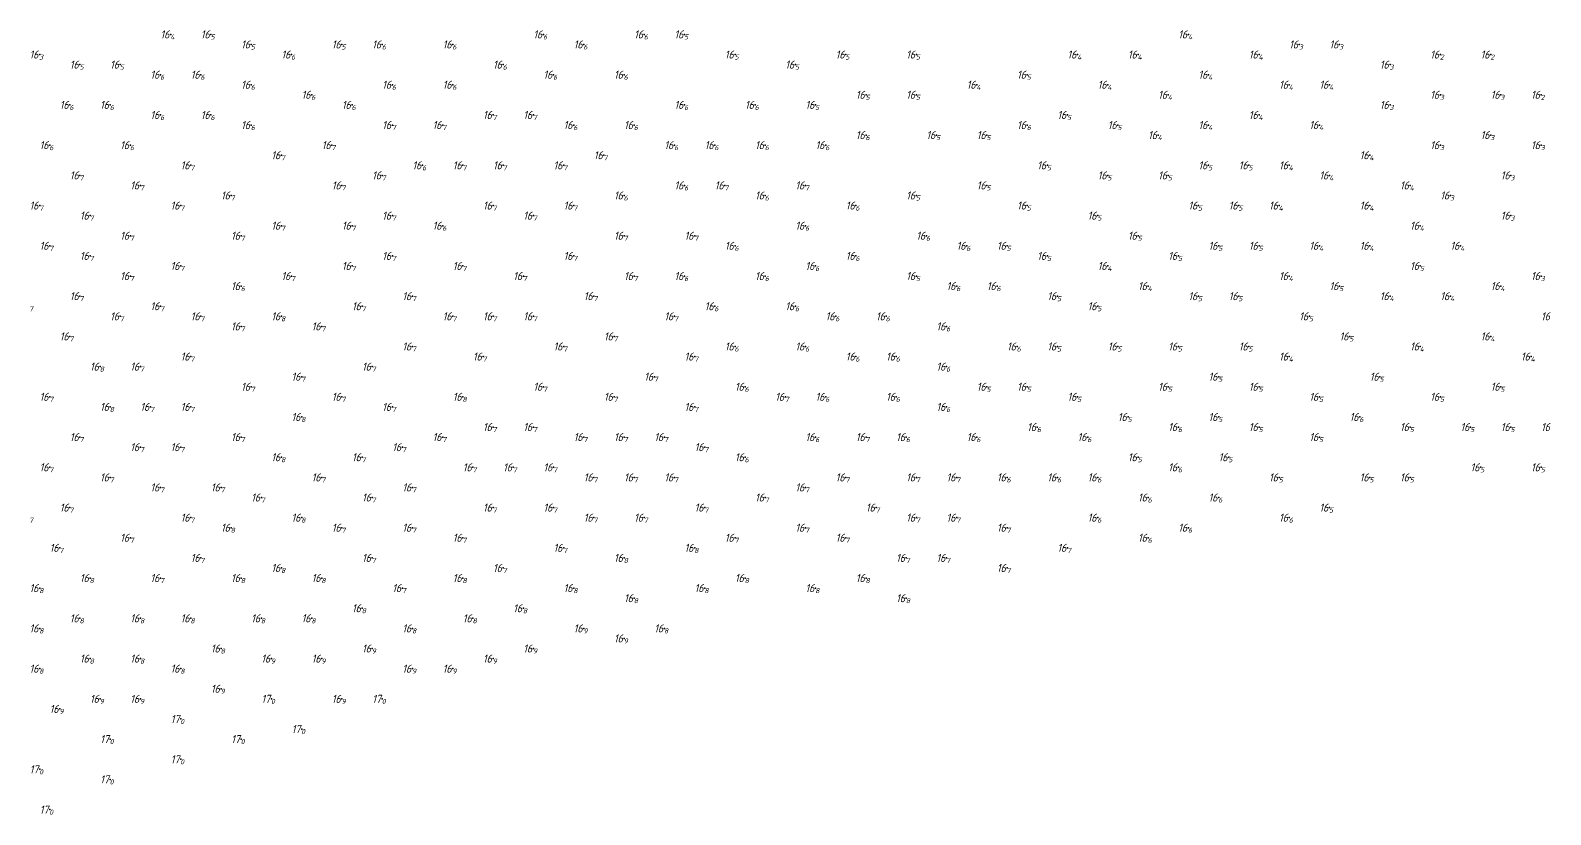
# Model space of a CAD drawing. Header units: metres. Extents: x 555406 to 556003, y 5031197 to 5031451.
# Drawn here: x 555555.1 to 555705.9, y 5031230.5 to 5031308.4 of the extents above; entities that cross this region are included whole.
import ezdxf
from ezdxf.enums import TextEntityAlignment as Align

# ---------------------------------------------------------------- set-up
doc = ezdxf.new("R2010")
doc.units = ezdxf.units.M
doc.layers.add('DEPTHS_TEXT', color=7, linetype='Continuous')
doc.layers.add('POINTS', color=8, linetype='Continuous')
doc.styles.add('ISO', font='iso')

msp = doc.modelspace()

# ---------------------------------------------------------------- linework, layer by layer
at = {"layer": 'POINTS', "linetype": 'Continuous'}
for p in [(555569, 5031308, 16.4), (555573, 5031308, 16.5), (555606, 5031308, 16.6), (555616, 5031308, 16.6), (555620, 5031308, 16.5), (555670, 5031308, 16.4), (555556, 5031306, 16.3), (555577, 5031307, 16.5), (555581, 5031306, 16.6), (555586, 5031307, 16.5), (555590, 5031307, 16.6), (555597, 5031307, 16.6), (555610, 5031307, 16.6), (555625, 5031306, 16.5), (555636, 5031306, 16.5), (555643, 5031306, 16.5), (555659, 5031306, 16.4), (555665, 5031306, 16.4), (555677, 5031306, 16.4), (555681, 5031307, 16.3), (555685, 5031307, 16.3), (555695, 5031306, 16.2), (555700, 5031306, 16.2), (555560, 5031305, 16.5), (555564, 5031305, 16.5), (555602, 5031305, 16.6), (555631, 5031305, 16.5), (555690, 5031305, 16.3), (555568, 5031304, 16.6), (555572, 5031304, 16.6), (555577, 5031303, 16.6), (555591, 5031303, 16.6), (555597, 5031303, 16.6), (555607, 5031304, 16.6), (555614, 5031304, 16.6), (555649, 5031303, 16.4), (555654, 5031304, 16.5), (555662, 5031303, 16.4), (555672, 5031304, 16.4), (555680, 5031303, 16.4), (555684, 5031303, 16.4), (555583, 5031302, 16.6), (555638, 5031302, 16.5), (555643, 5031302, 16.5), (555668, 5031302, 16.4), (555695, 5031302, 16.3), (555701, 5031302, 16.3), (555705, 5031302, 16.2), (555559, 5031301, 16.6), (555563, 5031301, 16.6), (555568, 5031300, 16.6), (555573, 5031300, 16.6), (555587, 5031301, 16.6), (555601, 5031300, 16.7), (555605, 5031300, 16.7), (555620, 5031301, 16.6), (555627, 5031301, 16.6), (555633, 5031301, 16.5), (555658, 5031300, 16.5), (555677, 5031300, 16.4), (555690, 5031301, 16.3), (555577, 5031299, 16.6), (555591, 5031299, 16.7), (555596, 5031299, 16.7), (555609, 5031299, 16.6), (555615, 5031299, 16.6), (555654, 5031299, 16.6), (555663, 5031299, 16.5), (555672, 5031299, 16.4), (555683, 5031299, 16.4), (555557, 5031297, 16.6), (555565, 5031297, 16.6), (555585, 5031297, 16.7), (555619, 5031297, 16.6), (555623, 5031297, 16.6), (555628, 5031297, 16.6), (555634, 5031297, 16.6), (555638, 5031298, 16.6), (555645, 5031298, 16.5), (555650, 5031298, 16.5), (555667, 5031298, 16.4), (555695, 5031297, 16.3), (555700, 5031298, 16.3), (555705, 5031297, 16.3), (555580, 5031296, 16.7), (555612, 5031296, 16.7), (555688, 5031296, 16.4), (555560, 5031294, 16.7), (555571, 5031295, 16.7), (555590, 5031294, 16.7), (555594, 5031295, 16.6), (555598, 5031295, 16.7), (555602, 5031295, 16.7), (555608, 5031295, 16.7), (555656, 5031295, 16.5), (555662, 5031294, 16.5), (555668, 5031294, 16.5), (555672, 5031295, 16.5), (555676, 5031295, 16.5), (555680, 5031295, 16.4), (555684, 5031294, 16.4), (555702, 5031294, 16.3), (555566, 5031293, 16.7), (555575, 5031292, 16.7), (555586, 5031293, 16.7), (555614, 5031292, 16.6), (555620, 5031293, 16.6), (555624, 5031293, 16.7), (555628, 5031292, 16.6), (555632, 5031293, 16.7), (555643, 5031292, 16.5), (555650, 5031293, 16.5), (555692, 5031293, 16.4), (555696, 5031292, 16.3), (555556, 5031291, 16.7), (555570, 5031291, 16.7), (555601, 5031291, 16.7), (555609, 5031291, 16.7), (555637, 5031291, 16.6), (555654, 5031291, 16.5), (555671, 5031291, 16.5), (555675, 5031291, 16.5), (555679, 5031291, 16.4), (555688, 5031291, 16.4), (555561, 5031290, 16.7), (555580, 5031289, 16.7), (555587, 5031289, 16.7), (555591, 5031290, 16.7), (555596, 5031289, 16.6), (555605, 5031290, 16.7), (555632, 5031289, 16.6), (555661, 5031290, 16.5), (555693, 5031289, 16.4), (555702, 5031290, 16.3), (555565, 5031288, 16.7), (555576, 5031288, 16.7), (555614, 5031288, 16.7), (555621, 5031288, 16.7), (555644, 5031288, 16.6), (555665, 5031288, 16.5), (555557, 5031287, 16.7), (555561, 5031286, 16.7), (555591, 5031286, 16.7), (555609, 5031286, 16.7), (555625, 5031287, 16.6), (555637, 5031286, 16.6), (555648, 5031287, 16.6), (555652, 5031287, 16.5), (555656, 5031286, 16.5), (555669, 5031286, 16.5), (555673, 5031287, 16.5), (555677, 5031287, 16.5), (555683, 5031287, 16.4), (555688, 5031287, 16.4), (555697, 5031287, 16.4), (555570, 5031285, 16.7), (555587, 5031285, 16.7), (555598, 5031285, 16.7), (555633, 5031285, 16.6), (555662, 5031285, 16.4), (555693, 5031285, 16.5), (555565, 5031284, 16.7), (555576, 5031283, 16.6), (555581, 5031284, 16.7), (555604, 5031284, 16.7), (555615, 5031284, 16.7), (555620, 5031284, 16.6), (555628, 5031284, 16.6), (555643, 5031284, 16.5), (555647, 5031283, 16.6), (555651, 5031283, 16.6), (555666, 5031283, 16.4), (555680, 5031284, 16.4), (555685, 5031283, 16.5), (555701, 5031283, 16.4), (555705, 5031284, 16.3), (555560, 5031282, 16.7), (555593, 5031282, 16.7), (555611, 5031282, 16.7), (555657, 5031282, 16.5), (555671, 5031282, 16.5), (555675, 5031282, 16.5), (555690, 5031282, 16.4), (555696, 5031282, 16.4), (555564, 5031280, 16.7), (555568, 5031281, 16.7), (555572, 5031280, 16.7), (555580, 5031280, 16.8), (555588, 5031281, 16.7), (555597, 5031280, 16.7), (555601, 5031280, 16.7), (555605, 5031280, 16.7), (555619, 5031280, 16.7), (555623, 5031281, 16.6), (555631, 5031281, 16.6), (555635, 5031280, 16.6), (555640, 5031280, 16.6), (555661, 5031281, 16.5), (555682, 5031280, 16.5), (555576, 5031279, 16.7), (555584, 5031279, 16.7), (555646, 5031279, 16.6), (555559, 5031278, 16.7), (555593, 5031277, 16.7), (555608, 5031277, 16.7), (555613, 5031278, 16.7), (555625, 5031277, 16.6), (555632, 5031277, 16.6), (555653, 5031277, 16.6), (555657, 5031277, 16.5), (555663, 5031277, 16.5), (555669, 5031277, 16.5), (555676, 5031277, 16.5), (555686, 5031278, 16.5), (555693, 5031277, 16.4), (555700, 5031278, 16.4), (555571, 5031276, 16.7), (555600, 5031276, 16.7), (555621, 5031276, 16.7), (555637, 5031276, 16.6), (555641, 5031276, 16.6), (555680, 5031276, 16.4), (555704, 5031276, 16.4), (555562, 5031275, 16.8), (555566, 5031275, 16.7), (555582, 5031274, 16.7), (555589, 5031275, 16.7), (555617, 5031274, 16.7), (555646, 5031275, 16.6), (555673, 5031274, 16.5), (555689, 5031274, 16.5), (555577, 5031273, 16.7), (555606, 5031273, 16.7), (555626, 5031273, 16.6), (555650, 5031273, 16.5), (555654, 5031273, 16.5), (555668, 5031273, 16.5), (555677, 5031273, 16.5), (555701, 5031273, 16.5), (555557, 5031272, 16.7), (555563, 5031271, 16.8), (555567, 5031271, 16.7), (555571, 5031271, 16.7), (555586, 5031272, 16.7), (555591, 5031271, 16.7), (555598, 5031272, 16.8), (555613, 5031272, 16.7), (555621, 5031271, 16.7), (555630, 5031272, 16.7), (555634, 5031272, 16.6), (555641, 5031272, 16.6), (555646, 5031271, 16.6), (555659, 5031272, 16.5), (555683, 5031272, 16.5), (555695, 5031272, 16.5), (555582, 5031270, 16.8), (555664, 5031270, 16.5), (555673, 5031270, 16.5), (555687, 5031270, 16.6), (555560, 5031268, 16.7), (555576, 5031268, 16.7), (555596, 5031268, 16.7), (555601, 5031269, 16.7), (555605, 5031269, 16.7), (555610, 5031268, 16.7), (555614, 5031268, 16.7), (555618, 5031268, 16.7), (555633, 5031268, 16.6), (555638, 5031268, 16.7), (555642, 5031268, 16.6), (555649, 5031268, 16.6), (555655, 5031269, 16.6), (555660, 5031268, 16.6), (555669, 5031269, 16.6), (555677, 5031269, 16.5), (555683, 5031268, 16.5), (555692, 5031269, 16.5), (555698, 5031269, 16.5), (555702, 5031269, 16.5), (555566, 5031267, 16.7), (555570, 5031267, 16.7), (555592, 5031267, 16.7), (555622, 5031267, 16.7), (555557, 5031265, 16.7), (555580, 5031266, 16.8), (555588, 5031266, 16.7), (555599, 5031265, 16.7), (555603, 5031265, 16.7), (555607, 5031265, 16.7), (555626, 5031266, 16.6), (555665, 5031266, 16.5), (555669, 5031265, 16.6), (555674, 5031266, 16.5), (555699, 5031265, 16.5), (555705, 5031265, 16.5), (555563, 5031264, 16.7), (555584, 5031264, 16.7), (555611, 5031264, 16.7), (555615, 5031264, 16.7), (555619, 5031264, 16.7), (555636, 5031264, 16.7), (555643, 5031264, 16.7), (555647, 5031264, 16.7), (555652, 5031264, 16.6), (555657, 5031264, 16.6), (555661, 5031264, 16.6), (555679, 5031264, 16.5), (555688, 5031264, 16.5), (555692, 5031264, 16.5), (555568, 5031263, 16.7), (555574, 5031263, 16.7), (555578, 5031262, 16.7), (555589, 5031262, 16.7), (555593, 5031263, 16.7), (555628, 5031262, 16.7), (555632, 5031263, 16.7), (555666, 5031262, 16.6), (555673, 5031262, 16.6), (555559, 5031261, 16.7), (555601, 5031261, 16.7), (555607, 5031261, 16.7), (555622, 5031261, 16.7), (555639, 5031261, 16.7), (555684, 5031261, 16.5), (555571, 5031260, 16.7), (555575, 5031259, 16.8), (555582, 5031260, 16.8), (555586, 5031259, 16.7), (555593, 5031259, 16.7), (555611, 5031260, 16.7), (555616, 5031260, 16.7), (555632, 5031259, 16.7), (555643, 5031260, 16.7), (555647, 5031260, 16.7), (555652, 5031259, 16.7), (555661, 5031260, 16.6), (555670, 5031259, 16.6), (555680, 5031260, 16.6), (555565, 5031258, 16.7), (555598, 5031258, 16.7), (555625, 5031258, 16.7), (555636, 5031258, 16.7), (555666, 5031258, 16.6), (555558, 5031257, 16.7), (555572, 5031256, 16.7), (555589, 5031256, 16.7), (555608, 5031257, 16.7), (555614, 5031256, 16.8), (555621, 5031257, 16.8), (555642, 5031256, 16.7), (555646, 5031256, 16.7), (555658, 5031257, 16.7), (555580, 5031255, 16.8), (555602, 5031255, 16.7), (555652, 5031255, 16.7), (555556, 5031253, 16.8), (555561, 5031254, 16.8), (555568, 5031254, 16.7), (555576, 5031254, 16.8), (555584, 5031254, 16.8), (555592, 5031253, 16.7), (555598, 5031254, 16.8), (555609, 5031253, 16.8), (555622, 5031253, 16.8), (555626, 5031254, 16.8), (555633, 5031253, 16.8), (555638, 5031254, 16.8), (555615, 5031252, 16.8), (555642, 5031252, 16.8), (555560, 5031250, 16.8), (555566, 5031250, 16.8), (555571, 5031250, 16.8), (555578, 5031250, 16.8), (555583, 5031250, 16.8), (555588, 5031251, 16.8), (555599, 5031250, 16.8), (555604, 5031251, 16.8), (555556, 5031249, 16.8), (555593, 5031249, 16.8), (555610, 5031249, 16.9), (555618, 5031249, 16.8), (555574, 5031247, 16.8), (555589, 5031247, 16.9), (555605, 5031247, 16.9), (555614, 5031248, 16.9), (555561, 5031246, 16.8), (555566, 5031246, 16.8), (555579, 5031246, 16.9), (555584, 5031246, 16.9), (555601, 5031246, 16.9), (555556, 5031245, 16.8), (555570, 5031245, 16.8), (555593, 5031245, 16.9), (555597, 5031245, 16.9), (555574, 5031243, 16.9), (555558, 5031241, 16.9), (555562, 5031242, 16.9), (555566, 5031242, 16.9), (555579, 5031242, 17), (555586, 5031242, 16.9), (555590, 5031242, 17), (555570, 5031240, 17), (555563, 5031238, 17), (555576, 5031238, 17), (555582, 5031239, 17), (555556, 5031235, 17), (555570, 5031236, 17), (555563, 5031234, 17), (555557, 5031231, 17)]:
    msp.add_point(p, dxfattribs=at)

# ---------------------------------------------------------------- texts
at = {"layer": 'DEPTHS_TEXT', "linetype": 'Continuous', "style": 'ISO', "oblique": 15}
for s, p in [('16', (555568.87, 5031308)), ('16', (555572.87, 5031308)), ('16', (555576.87, 5031307)), ('16', (555585.87, 5031307)), ('16', (555589.87, 5031307)), ('16', (555596.87, 5031307)), ('16', (555605.87, 5031308)), ('16', (555609.87, 5031307)), ('16', (555615.87, 5031308)), ('16', (555619.87, 5031308)), ('16', (555669.87, 5031308)), ('16', (555680.87, 5031307)), ('16', (555684.87, 5031307)), ('16', (555555.87, 5031306)), ('16', (555580.87, 5031306)), ('16', (555624.87, 5031306)), ('16', (555635.87, 5031306)), ('16', (555642.87, 5031306)), ('16', (555658.87, 5031306)), ('16', (555664.87, 5031306)), ('16', (555676.87, 5031306)), ('16', (555694.87, 5031306)), ('16', (555699.87, 5031306)), ('16', (555559.87, 5031305)), ('16', (555563.87, 5031305)), ('16', (555567.87, 5031304)), ('16', (555571.87, 5031304)), ('16', (555601.87, 5031305)), ('16', (555606.87, 5031304)), ('16', (555613.87, 5031304)), ('16', (555630.87, 5031305)), ('16', (555653.87, 5031304)), ('16', (555671.87, 5031304)), ('16', (555689.87, 5031305)), ('16', (555576.87, 5031303)), ('16', (555590.87, 5031303)), ('16', (555596.87, 5031303)), ('16', (555648.87, 5031303)), ('16', (555661.87, 5031303)), ('16', (555679.87, 5031303)), ('16', (555683.87, 5031303)), ('16', (555558.87, 5031301)), ('16', (555562.87, 5031301)), ('16', (555582.87, 5031302)), ('16', (555586.87, 5031301)), ('16', (555619.87, 5031301)), ('16', (555626.87, 5031301)), ('16', (555632.87, 5031301)), ('16', (555637.87, 5031302)), ('16', (555642.87, 5031302)), ('16', (555667.87, 5031302)), ('16', (555689.87, 5031301)), ('16', (555694.87, 5031302)), ('16', (555700.87, 5031302)), ('16', (555704.87, 5031302)), ('16', (555567.87, 5031300)), ('16', (555572.87, 5031300)), ('16', (555600.87, 5031300)), ('16', (555604.87, 5031300)), ('16', (555657.87, 5031300)), ('16', (555676.87, 5031300)), ('16', (555576.87, 5031299)), ('16', (555590.87, 5031299)), ('16', (555595.87, 5031299)), ('16', (555608.87, 5031299)), ('16', (555614.87, 5031299)), ('16', (555637.87, 5031298)), ('16', (555644.87, 5031298)), ('16', (555649.87, 5031298)), ('16', (555653.87, 5031299)), ('16', (555662.87, 5031299)), ('16', (555666.87, 5031298)), ('16', (555671.87, 5031299)), ('16', (555682.87, 5031299)), ('16', (555699.87, 5031298)), ('16', (555556.87, 5031297)), ('16', (555564.87, 5031297)), ('16', (555584.87, 5031297)), ('16', (555618.87, 5031297)), ('16', (555622.87, 5031297)), ('16', (555627.87, 5031297)), ('16', (555633.87, 5031297)), ('16', (555694.87, 5031297)), ('16', (555704.87, 5031297)), ('16', (555570.87, 5031295)), ('16', (555579.87, 5031296)), ('16', (555593.87, 5031295)), ('16', (555597.87, 5031295)), ('16', (555601.87, 5031295)), ('16', (555607.87, 5031295)), ('16', (555611.87, 5031296)), ('16', (555655.87, 5031295)), ('16', (555671.87, 5031295)), ('16', (555675.87, 5031295)), ('16', (555679.87, 5031295)), ('16', (555687.87, 5031296)), ('16', (555559.87, 5031294)), ('16', (555589.87, 5031294)), ('16', (555661.87, 5031294)), ('16', (555667.87, 5031294)), ('16', (555683.87, 5031294)), ('16', (555701.87, 5031294)), ('16', (555565.87, 5031293)), ('16', (555574.87, 5031292)), ('16', (555585.87, 5031293)), ('16', (555613.87, 5031292)), ('16', (555619.87, 5031293)), ('16', (555623.87, 5031293)), ('16', (555627.87, 5031292)), ('16', (555631.87, 5031293)), ('16', (555642.87, 5031292)), ('16', (555649.87, 5031293)), ('16', (555691.87, 5031293)), ('16', (555695.87, 5031292)), ('16', (555555.87, 5031291)), ('16', (555569.87, 5031291)), ('16', (555600.87, 5031291)), ('16', (555608.87, 5031291)), ('16', (555636.87, 5031291)), ('16', (555653.87, 5031291)), ('16', (555670.87, 5031291)), ('16', (555674.87, 5031291)), ('16', (555678.87, 5031291)), ('16', (555687.87, 5031291)), ('16', (555560.87, 5031290)), ('16', (555579.87, 5031289)), ('16', (555586.87, 5031289)), ('16', (555590.87, 5031290)), ('16', (555595.87, 5031289)), ('16', (555604.87, 5031290)), ('16', (555631.87, 5031289)), ('16', (555660.87, 5031290)), ('16', (555692.87, 5031289)), ('16', (555701.87, 5031290)), ('16', (555564.87, 5031288)), ('16', (555575.87, 5031288)), ('16', (555613.87, 5031288)), ('16', (555620.87, 5031288)), ('16', (555643.87, 5031288)), ('16', (555664.87, 5031288)), ('16', (555556.87, 5031287)), ('16', (555560.87, 5031286)), ('16', (555590.87, 5031286)), ('16', (555608.87, 5031286)), ('16', (555624.87, 5031287)), ('16', (555636.87, 5031286)), ('16', (555647.87, 5031287)), ('16', (555651.87, 5031287)), ('16', (555655.87, 5031286)), ('16', (555668.87, 5031286)), ('16', (555672.87, 5031287)), ('16', (555676.87, 5031287)), ('16', (555682.87, 5031287)), ('16', (555687.87, 5031287)), ('16', (555696.87, 5031287)), ('16', (555569.87, 5031285)), ('16', (555586.87, 5031285)), ('16', (555597.87, 5031285)), ('16', (555632.87, 5031285)), ('16', (555661.87, 5031285)), ('16', (555692.87, 5031285)), ('16', (555564.87, 5031284)), ('16', (555575.87, 5031283)), ('16', (555580.87, 5031284)), ('16', (555603.87, 5031284)), ('16', (555614.87, 5031284)), ('16', (555619.87, 5031284)), ('16', (555627.87, 5031284)), ('16', (555642.87, 5031284)), ('16', (555646.87, 5031283)), ('16', (555650.87, 5031283)), ('16', (555665.87, 5031283)), ('16', (555679.87, 5031284)), ('16', (555684.87, 5031283)), ('16', (555700.87, 5031283)), ('16', (555704.87, 5031284)), ('16', (555559.87, 5031282)), ('16', (555592.87, 5031282)), ('16', (555610.87, 5031282)), ('16', (555656.87, 5031282)), ('16', (555670.87, 5031282)), ('16', (555674.87, 5031282)), ('16', (555689.87, 5031282)), ('16', (555695.87, 5031282)), ('16', (555563.87, 5031280)), ('16', (555567.87, 5031281)), ('16', (555571.87, 5031280)), ('16', (555579.87, 5031280)), ('16', (555587.87, 5031281)), ('16', (555596.87, 5031280)), ('16', (555600.87, 5031280)), ('16', (555604.87, 5031280)), ('16', (555618.87, 5031280)), ('16', (555622.87, 5031281)), ('16', (555630.87, 5031281)), ('16', (555634.87, 5031280)), ('16', (555639.87, 5031280)), ('16', (555660.87, 5031281)), ('16', (555681.87, 5031280)), ('16', (555705.87, 5031280)), ('16', (555575.87, 5031279)), ('16', (555583.87, 5031279)), ('16', (555645.87, 5031279)), ('16', (555558.87, 5031278)), ('16', (555592.87, 5031277)), ('16', (555607.87, 5031277)), ('16', (555612.87, 5031278)), ('16', (555624.87, 5031277)), ('16', (555631.87, 5031277)), ('16', (555652.87, 5031277)), ('16', (555656.87, 5031277)), ('16', (555662.87, 5031277)), ('16', (555668.87, 5031277)), ('16', (555675.87, 5031277)), ('16', (555685.87, 5031278)), ('16', (555692.87, 5031277)), ('16', (555699.87, 5031278)), ('16', (555561.87, 5031275)), ('16', (555565.87, 5031275)), ('16', (555570.87, 5031276)), ('16', (555588.87, 5031275)), ('16', (555599.87, 5031276)), ('16', (555620.87, 5031276)), ('16', (555636.87, 5031276)), ('16', (555640.87, 5031276)), ('16', (555645.87, 5031275)), ('16', (555679.87, 5031276)), ('16', (555703.87, 5031276)), ('16', (555581.87, 5031274)), ('16', (555616.87, 5031274)), ('16', (555672.87, 5031274)), ('16', (555688.87, 5031274)), ('16', (555556.87, 5031272)), ('16', (555576.87, 5031273)), ('16', (555585.87, 5031272)), ('16', (555597.87, 5031272)), ('16', (555605.87, 5031273)), ('16', (555612.87, 5031272)), ('16', (555625.87, 5031273)), ('16', (555629.87, 5031272)), ('16', (555633.87, 5031272)), ('16', (555640.87, 5031272)), ('16', (555649.87, 5031273)), ('16', (555653.87, 5031273)), ('16', (555658.87, 5031272)), ('16', (555667.87, 5031273)), ('16', (555676.87, 5031273)), ('16', (555682.87, 5031272)), ('16', (555694.87, 5031272)), ('16', (555700.87, 5031273)), ('16', (555562.87, 5031271)), ('16', (555566.87, 5031271)), ('16', (555570.87, 5031271)), ('16', (555590.87, 5031271)), ('16', (555620.87, 5031271)), ('16', (555645.87, 5031271)), ('16', (555581.87, 5031270)), ('16', (555600.87, 5031269)), ('16', (555604.87, 5031269)), ('16', (555654.87, 5031269)), ('16', (555663.87, 5031270)), ('16', (555668.87, 5031269)), ('16', (555672.87, 5031270)), ('16', (555676.87, 5031269)), ('16', (555686.87, 5031270)), ('16', (555691.87, 5031269)), ('16', (555697.87, 5031269)), ('16', (555701.87, 5031269)), ('16', (555705.87, 5031269)), ('16', (555559.87, 5031268)), ('16', (555575.87, 5031268)), ('16', (555595.87, 5031268)), ('16', (555609.87, 5031268)), ('16', (555613.87, 5031268)), ('16', (555617.87, 5031268)), ('16', (555632.87, 5031268)), ('16', (555637.87, 5031268)), ('16', (555641.87, 5031268)), ('16', (555648.87, 5031268)), ('16', (555659.87, 5031268)), ('16', (555682.87, 5031268)), ('16', (555565.87, 5031267)), ('16', (555569.87, 5031267)), ('16', (555579.87, 5031266)), ('16', (555587.87, 5031266)), ('16', (555591.87, 5031267)), ('16', (555621.87, 5031267)), ('16', (555625.87, 5031266)), ('16', (555664.87, 5031266)), ('16', (555673.87, 5031266)), ('16', (555556.87, 5031265)), ('16', (555598.87, 5031265)), ('16', (555602.87, 5031265)), ('16', (555606.87, 5031265)), ('16', (555668.87, 5031265)), ('16', (555698.87, 5031265)), ('16', (555704.87, 5031265)), ('16', (555562.87, 5031264)), ('16', (555567.87, 5031263)), ('16', (555573.87, 5031263)), ('16', (555583.87, 5031264)), ('16', (555592.87, 5031263)), ('16', (555610.87, 5031264)), ('16', (555614.87, 5031264)), ('16', (555618.87, 5031264)), ('16', (555631.87, 5031263)), ('16', (555635.87, 5031264)), ('16', (555642.87, 5031264)), ('16', (555646.87, 5031264)), ('16', (555651.87, 5031264)), ('16', (555656.87, 5031264)), ('16', (555660.87, 5031264)), ('16', (555678.87, 5031264)), ('16', (555687.87, 5031264)), ('16', (555691.87, 5031264)), ('16', (555577.87, 5031262)), ('16', (555588.87, 5031262)), ('16', (555627.87, 5031262)), ('16', (555665.87, 5031262)), ('16', (555672.87, 5031262)), ('16', (555558.87, 5031261)), ('16', (555570.87, 5031260)), ('16', (555581.87, 5031260)), ('16', (555600.87, 5031261)), ('16', (555606.87, 5031261)), ('16', (555610.87, 5031260)), ('16', (555615.87, 5031260)), ('16', (555621.87, 5031261)), ('16', (555638.87, 5031261)), ('16', (555642.87, 5031260)), ('16', (555646.87, 5031260)), ('16', (555660.87, 5031260)), ('16', (555679.87, 5031260)), ('16', (555683.87, 5031261)), ('16', (555574.87, 5031259)), ('16', (555585.87, 5031259)), ('16', (555592.87, 5031259)), ('16', (555631.87, 5031259)), ('16', (555651.87, 5031259)), ('16', (555669.87, 5031259)), ('16', (555557.87, 5031257)), ('16', (555564.87, 5031258)), ('16', (555597.87, 5031258)), ('16', (555607.87, 5031257)), ('16', (555620.87, 5031257)), ('16', (555624.87, 5031258)), ('16', (555635.87, 5031258)), ('16', (555657.87, 5031257)), ('16', (555665.87, 5031258)), ('16', (555571.87, 5031256)), ('16', (555588.87, 5031256)), ('16', (555613.87, 5031256)), ('16', (555641.87, 5031256)), ('16', (555645.87, 5031256)), ('16', (555560.87, 5031254)), ('16', (555567.87, 5031254)), ('16', (555575.87, 5031254)), ('16', (555579.87, 5031255)), ('16', (555583.87, 5031254)), ('16', (555597.87, 5031254)), ('16', (555601.87, 5031255)), ('16', (555625.87, 5031254)), ('16', (555637.87, 5031254)), ('16', (555651.87, 5031255)), ('16', (555555.87, 5031253)), ('16', (555591.87, 5031253)), ('16', (555608.87, 5031253)), ('16', (555621.87, 5031253)), ('16', (555632.87, 5031253)), ('16', (555587.87, 5031251)), ('16', (555603.87, 5031251)), ('16', (555614.87, 5031252)), ('16', (555641.87, 5031252)), ('16', (555559.87, 5031250)), ('16', (555565.87, 5031250)), ('16', (555570.87, 5031250)), ('16', (555577.87, 5031250)), ('16', (555582.87, 5031250)), ('16', (555598.87, 5031250)), ('16', (555555.87, 5031249)), ('16', (555592.87, 5031249)), ('16', (555609.87, 5031249)), ('16', (555613.87, 5031248)), ('16', (555617.87, 5031249)), ('16', (555573.87, 5031247)), ('16', (555588.87, 5031247)), ('16', (555604.87, 5031247)), ('16', (555555.87, 5031245)), ('16', (555560.87, 5031246)), ('16', (555565.87, 5031246)), ('16', (555569.87, 5031245)), ('16', (555578.87, 5031246)), ('16', (555583.87, 5031246)), ('16', (555592.87, 5031245)), ('16', (555596.87, 5031245)), ('16', (555600.87, 5031246)), ('16', (555561.87, 5031242)), ('16', (555565.87, 5031242)), ('16', (555573.87, 5031243)), ('17', (555578.87, 5031242)), ('16', (555585.87, 5031242)), ('17', (555589.87, 5031242)), ('16', (555557.87, 5031241)), ('17', (555569.87, 5031240)), ('17', (555581.87, 5031239)), ('17', (555562.87, 5031238)), ('17', (555575.87, 5031238)), ('17', (555569.87, 5031236)), ('17', (555555.87, 5031235)), ('17', (555562.87, 5031234)), ('17', (555556.87, 5031231))]:
    msp.add_text(s, height=0.8, dxfattribs=at).set_placement(p, align=Align.MIDDLE_RIGHT)
for s, p in [('4', (555568.95, 5031308)), ('5', (555572.95, 5031308)), ('6', (555605.95, 5031308)), ('6', (555615.95, 5031308)), ('5', (555619.95, 5031308)), ('4', (555669.95, 5031308)), ('3', (555555.95, 5031306)), ('5', (555576.95, 5031307)), ('6', (555580.95, 5031306)), ('5', (555585.95, 5031307)), ('6', (555589.95, 5031307)), ('6', (555596.95, 5031307)), ('6', (555609.95, 5031307)), ('5', (555624.95, 5031306)), ('5', (555635.95, 5031306)), ('5', (555642.95, 5031306)), ('4', (555658.95, 5031306)), ('4', (555664.95, 5031306)), ('4', (555676.95, 5031306)), ('3', (555680.95, 5031307)), ('3', (555684.95, 5031307)), ('2', (555694.95, 5031306)), ('2', (555699.95, 5031306)), ('5', (555559.95, 5031305)), ('5', (555563.95, 5031305)), ('6', (555601.95, 5031305)), ('5', (555630.95, 5031305)), ('3', (555689.95, 5031305)), ('6', (555567.95, 5031304)), ('6', (555571.95, 5031304)), ('6', (555576.95, 5031303)), ('6', (555590.95, 5031303)), ('6', (555596.95, 5031303)), ('6', (555606.95, 5031304)), ('6', (555613.95, 5031304)), ('4', (555648.95, 5031303)), ('5', (555653.95, 5031304)), ('4', (555661.95, 5031303)), ('4', (555671.95, 5031304)), ('4', (555679.95, 5031303)), ('4', (555683.95, 5031303)), ('6', (555582.95, 5031302)), ('5', (555637.95, 5031302)), ('5', (555642.95, 5031302)), ('4', (555667.95, 5031302)), ('3', (555694.95, 5031302)), ('3', (555700.95, 5031302)), ('2', (555704.95, 5031302)), ('6', (555558.95, 5031301)), ('6', (555562.95, 5031301)), ('6', (555567.95, 5031300)), ('6', (555572.95, 5031300)), ('6', (555586.95, 5031301)), ('7', (555600.95, 5031300)), ('7', (555604.95, 5031300)), ('6', (555619.95, 5031301)), ('6', (555626.95, 5031301)), ('5', (555632.95, 5031301)), ('5', (555657.95, 5031300)), ('4', (555676.95, 5031300)), ('3', (555689.95, 5031301)), ('6', (555576.95, 5031299)), ('7', (555590.95, 5031299)), ('7', (555595.95, 5031299)), ('6', (555608.95, 5031299)), ('6', (555614.95, 5031299)), ('6', (555653.95, 5031299)), ('5', (555662.95, 5031299)), ('4', (555671.95, 5031299)), ('4', (555682.95, 5031299)), ('6', (555556.95, 5031297)), ('6', (555564.95, 5031297)), ('7', (555584.95, 5031297)), ('6', (555618.95, 5031297)), ('6', (555622.95, 5031297)), ('6', (555627.95, 5031297)), ('6', (555633.95, 5031297)), ('6', (555637.95, 5031298)), ('5', (555644.95, 5031298)), ('5', (555649.95, 5031298)), ('4', (555666.95, 5031298)), ('3', (555694.95, 5031297)), ('3', (555699.95, 5031298)), ('3', (555704.95, 5031297)), ('7', (555579.95, 5031296)), ('7', (555611.95, 5031296)), ('4', (555687.95, 5031296)), ('7', (555559.95, 5031294)), ('7', (555570.95, 5031295)), ('7', (555589.95, 5031294)), ('6', (555593.95, 5031295)), ('7', (555597.95, 5031295)), ('7', (555601.95, 5031295)), ('7', (555607.95, 5031295)), ('5', (555655.95, 5031295)), ('5', (555661.95, 5031294)), ('5', (555667.95, 5031294)), ('5', (555671.95, 5031295)), ('5', (555675.95, 5031295)), ('4', (555679.95, 5031295)), ('4', (555683.95, 5031294)), ('3', (555701.95, 5031294)), ('7', (555565.95, 5031293)), ('7', (555574.95, 5031292)), ('7', (555585.95, 5031293)), ('6', (555613.95, 5031292)), ('6', (555619.95, 5031293)), ('7', (555623.95, 5031293)), ('6', (555627.95, 5031292)), ('7', (555631.95, 5031293)), ('5', (555642.95, 5031292)), ('5', (555649.95, 5031293)), ('4', (555691.95, 5031293)), ('3', (555695.95, 5031292)), ('7', (555555.95, 5031291)), ('7', (555569.95, 5031291)), ('7', (555600.95, 5031291)), ('7', (555608.95, 5031291)), ('6', (555636.95, 5031291)), ('5', (555653.95, 5031291)), ('5', (555670.95, 5031291)), ('5', (555674.95, 5031291)), ('4', (555678.95, 5031291)), ('4', (555687.95, 5031291)), ('7', (555560.95, 5031290)), ('7', (555579.95, 5031289)), ('7', (555586.95, 5031289)), ('7', (555590.95, 5031290)), ('6', (555595.95, 5031289)), ('7', (555604.95, 5031290)), ('6', (555631.95, 5031289)), ('5', (555660.95, 5031290)), ('4', (555692.95, 5031289)), ('3', (555701.95, 5031290)), ('7', (555564.95, 5031288)), ('7', (555575.95, 5031288)), ('7', (555613.95, 5031288)), ('7', (555620.95, 5031288)), ('6', (555643.95, 5031288)), ('5', (555664.95, 5031288)), ('7', (555556.95, 5031287)), ('7', (555560.95, 5031286)), ('7', (555590.95, 5031286)), ('7', (555608.95, 5031286)), ('6', (555624.95, 5031287)), ('6', (555636.95, 5031286)), ('6', (555647.95, 5031287)), ('5', (555651.95, 5031287)), ('5', (555655.95, 5031286)), ('5', (555668.95, 5031286)), ('5', (555672.95, 5031287)), ('5', (555676.95, 5031287)), ('4', (555682.95, 5031287)), ('4', (555687.95, 5031287)), ('4', (555696.95, 5031287)), ('7', (555569.95, 5031285)), ('7', (555586.95, 5031285)), ('7', (555597.95, 5031285)), ('6', (555632.95, 5031285)), ('4', (555661.95, 5031285)), ('5', (555692.95, 5031285)), ('7', (555564.95, 5031284)), ('6', (555575.95, 5031283)), ('7', (555580.95, 5031284)), ('7', (555603.95, 5031284)), ('7', (555614.95, 5031284)), ('6', (555619.95, 5031284)), ('6', (555627.95, 5031284)), ('5', (555642.95, 5031284)), ('6', (555646.95, 5031283)), ('6', (555650.95, 5031283)), ('4', (555665.95, 5031283)), ('4', (555679.95, 5031284)), ('5', (555684.95, 5031283)), ('4', (555700.95, 5031283)), ('3', (555704.95, 5031284)), ('7', (555559.95, 5031282)), ('7', (555592.95, 5031282)), ('7', (555610.95, 5031282)), ('5', (555656.95, 5031282)), ('5', (555670.95, 5031282)), ('5', (555674.95, 5031282)), ('4', (555689.95, 5031282)), ('4', (555695.95, 5031282)), ('7', (555554.95, 5031281)), ('7', (555563.95, 5031280)), ('7', (555567.95, 5031281)), ('7', (555571.95, 5031280)), ('8', (555579.95, 5031280)), ('7', (555587.95, 5031281)), ('7', (555596.95, 5031280)), ('7', (555600.95, 5031280)), ('7', (555604.95, 5031280)), ('7', (555618.95, 5031280)), ('6', (555622.95, 5031281)), ('6', (555630.95, 5031281)), ('6', (555634.95, 5031280)), ('6', (555639.95, 5031280)), ('5', (555660.95, 5031281)), ('5', (555681.95, 5031280)), ('7', (555575.95, 5031279)), ('7', (555583.95, 5031279)), ('6', (555645.95, 5031279)), ('7', (555558.95, 5031278)), ('7', (555592.95, 5031277)), ('7', (555607.95, 5031277)), ('7', (555612.95, 5031278)), ('6', (555624.95, 5031277)), ('6', (555631.95, 5031277)), ('6', (555652.95, 5031277)), ('5', (555656.95, 5031277)), ('5', (555662.95, 5031277)), ('5', (555668.95, 5031277)), ('5', (555675.95, 5031277)), ('5', (555685.95, 5031278)), ('4', (555692.95, 5031277)), ('4', (555699.95, 5031278)), ('7', (555570.95, 5031276)), ('7', (555599.95, 5031276)), ('7', (555620.95, 5031276)), ('6', (555636.95, 5031276)), ('6', (555640.95, 5031276)), ('4', (555679.95, 5031276)), ('4', (555703.95, 5031276)), ('8', (555561.95, 5031275)), ('7', (555565.95, 5031275)), ('7', (555581.95, 5031274)), ('7', (555588.95, 5031275)), ('7', (555616.95, 5031274)), ('6', (555645.95, 5031275)), ('5', (555672.95, 5031274)), ('5', (555688.95, 5031274)), ('7', (555576.95, 5031273)), ('7', (555605.95, 5031273)), ('6', (555625.95, 5031273)), ('5', (555649.95, 5031273)), ('5', (555653.95, 5031273)), ('5', (555667.95, 5031273)), ('5', (555676.95, 5031273)), ('5', (555700.95, 5031273)), ('7', (555556.95, 5031272)), ('8', (555562.95, 5031271)), ('7', (555566.95, 5031271)), ('7', (555570.95, 5031271)), ('7', (555585.95, 5031272)), ('7', (555590.95, 5031271)), ('8', (555597.95, 5031272)), ('7', (555612.95, 5031272)), ('7', (555620.95, 5031271)), ('7', (555629.95, 5031272)), ('6', (555633.95, 5031272)), ('6', (555640.95, 5031272)), ('6', (555645.95, 5031271)), ('5', (555658.95, 5031272)), ('5', (555682.95, 5031272)), ('5', (555694.95, 5031272)), ('8', (555581.95, 5031270)), ('5', (555663.95, 5031270)), ('5', (555672.95, 5031270)), ('6', (555686.95, 5031270)), ('7', (555559.95, 5031268)), ('7', (555575.95, 5031268)), ('7', (555595.95, 5031268)), ('7', (555600.95, 5031269)), ('7', (555604.95, 5031269)), ('7', (555609.95, 5031268)), ('7', (555613.95, 5031268)), ('7', (555617.95, 5031268)), ('6', (555632.95, 5031268)), ('7', (555637.95, 5031268)), ('6', (555641.95, 5031268)), ('6', (555648.95, 5031268)), ('6', (555654.95, 5031269)), ('6', (555659.95, 5031268)), ('6', (555668.95, 5031269)), ('5', (555676.95, 5031269)), ('5', (555682.95, 5031268)), ('5', (555691.95, 5031269)), ('5', (555697.95, 5031269)), ('5', (555701.95, 5031269)), ('7', (555565.95, 5031267)), ('7', (555569.95, 5031267)), ('7', (555591.95, 5031267)), ('7', (555621.95, 5031267)), ('7', (555556.95, 5031265)), ('8', (555579.95, 5031266)), ('7', (555587.95, 5031266)), ('7', (555598.95, 5031265)), ('7', (555602.95, 5031265)), ('7', (555606.95, 5031265)), ('6', (555625.95, 5031266)), ('5', (555664.95, 5031266)), ('6', (555668.95, 5031265)), ('5', (555673.95, 5031266)), ('5', (555698.95, 5031265)), ('5', (555704.95, 5031265)), ('7', (555562.95, 5031264)), ('7', (555583.95, 5031264)), ('7', (555610.95, 5031264)), ('7', (555614.95, 5031264)), ('7', (555618.95, 5031264)), ('7', (555635.95, 5031264)), ('7', (555642.95, 5031264)), ('7', (555646.95, 5031264)), ('6', (555651.95, 5031264)), ('6', (555656.95, 5031264)), ('6', (555660.95, 5031264)), ('5', (555678.95, 5031264)), ('5', (555687.95, 5031264)), ('5', (555691.95, 5031264)), ('7', (555567.95, 5031263)), ('7', (555573.95, 5031263)), ('7', (555577.95, 5031262)), ('7', (555588.95, 5031262)), ('7', (555592.95, 5031263)), ('7', (555627.95, 5031262)), ('7', (555631.95, 5031263)), ('6', (555665.95, 5031262)), ('6', (555672.95, 5031262)), ('7', (555558.95, 5031261)), ('7', (555600.95, 5031261)), ('7', (555606.95, 5031261)), ('7', (555621.95, 5031261)), ('7', (555638.95, 5031261)), ('5', (555683.95, 5031261)), ('7', (555554.95, 5031260)), ('7', (555570.95, 5031260)), ('8', (555574.95, 5031259)), ('8', (555581.95, 5031260)), ('7', (555585.95, 5031259)), ('7', (555592.95, 5031259)), ('7', (555610.95, 5031260)), ('7', (555615.95, 5031260)), ('7', (555631.95, 5031259)), ('7', (555642.95, 5031260)), ('7', (555646.95, 5031260)), ('7', (555651.95, 5031259)), ('6', (555660.95, 5031260)), ('6', (555669.95, 5031259)), ('6', (555679.95, 5031260)), ('7', (555564.95, 5031258)), ('7', (555597.95, 5031258)), ('7', (555624.95, 5031258)), ('7', (555635.95, 5031258)), ('6', (555665.95, 5031258)), ('7', (555557.95, 5031257)), ('7', (555571.95, 5031256)), ('7', (555588.95, 5031256)), ('7', (555607.95, 5031257)), ('8', (555613.95, 5031256)), ('8', (555620.95, 5031257)), ('7', (555641.95, 5031256)), ('7', (555645.95, 5031256)), ('7', (555657.95, 5031257)), ('8', (555579.95, 5031255)), ('7', (555601.95, 5031255)), ('7', (555651.95, 5031255)), ('8', (555555.95, 5031253)), ('8', (555560.95, 5031254)), ('7', (555567.95, 5031254)), ('8', (555575.95, 5031254)), ('8', (555583.95, 5031254)), ('7', (555591.95, 5031253)), ('8', (555597.95, 5031254)), ('8', (555608.95, 5031253)), ('8', (555621.95, 5031253)), ('8', (555625.95, 5031254)), ('8', (555632.95, 5031253)), ('8', (555637.95, 5031254)), ('8', (555614.95, 5031252)), ('8', (555641.95, 5031252)), ('8', (555559.95, 5031250)), ('8', (555565.95, 5031250)), ('8', (555570.95, 5031250)), ('8', (555577.95, 5031250)), ('8', (555582.95, 5031250)), ('8', (555587.95, 5031251)), ('8', (555598.95, 5031250)), ('8', (555603.95, 5031251)), ('8', (555555.95, 5031249)), ('8', (555592.95, 5031249)), ('9', (555609.95, 5031249)), ('8', (555617.95, 5031249)), ('8', (555573.95, 5031247)), ('9', (555588.95, 5031247)), ('9', (555604.95, 5031247)), ('9', (555613.95, 5031248)), ('8', (555560.95, 5031246)), ('8', (555565.95, 5031246)), ('9', (555578.95, 5031246)), ('9', (555583.95, 5031246)), ('9', (555600.95, 5031246)), ('8', (555555.95, 5031245)), ('8', (555569.95, 5031245)), ('9', (555592.95, 5031245)), ('9', (555596.95, 5031245)), ('9', (555573.95, 5031243)), ('9', (555557.95, 5031241)), ('9', (555561.95, 5031242)), ('9', (555565.95, 5031242)), ('0', (555578.95, 5031242)), ('9', (555585.95, 5031242)), ('0', (555589.95, 5031242)), ('0', (555569.95, 5031240)), ('0', (555562.95, 5031238)), ('0', (555575.95, 5031238)), ('0', (555581.95, 5031239)), ('0', (555555.95, 5031235)), ('0', (555569.95, 5031236)), ('0', (555562.95, 5031234)), ('0', (555556.95, 5031231))]:
    msp.add_text(s, height=0.5, dxfattribs=at).set_placement(p, align=Align.TOP_LEFT)

doc.saveas('drawing.dxf')
